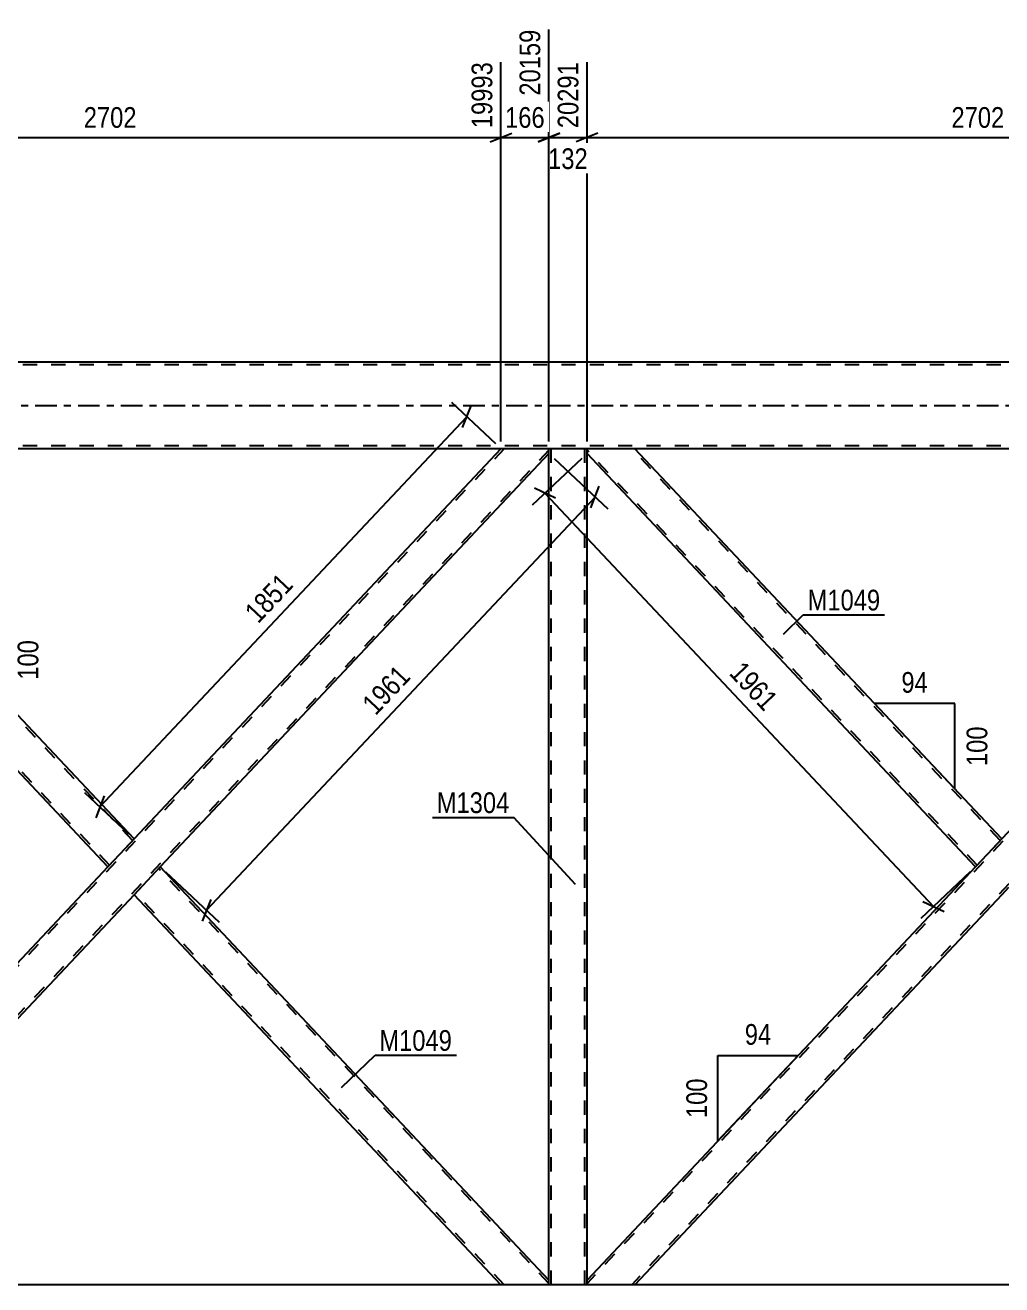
# Model space of a CAD drawing. Header units: millimetres. Extents: x 0 to 1189, y 0 to 841.
# Drawn here: x 754.2 to 889.3, y 550 to 724.2 of the extents above; entities that cross this region are included whole.
import ezdxf

# ---------------------------------------------------------------- set-up
doc = ezdxf.new("R2010")
doc.units = ezdxf.units.MM
doc.linetypes.add('DXK_LINE_DOT2', pattern=[3.9198, 1.9599, -1.9599])
doc.linetypes.add('DXK_LINE_DOT3', pattern=[5.9187, 2.979, -0.9799, 0.9799, -0.9799])
doc.styles.add('Arial Narrow', font='ARIALN.TTF', dxfattribs={"height": 0.2})

# ---------------------------------------------------------------- blocks, each defined once
blk = doc.blocks.new('Part-761551702-4774 - 4748')
at = {"color": 7, "linetype": 'DXK_LINE_DOT2'}
for p, q in [((831.92, 665.62), (826.64, 665.62)), ((826.64, 664.96), (826.64, 665.62)), ((826.96, 550.02), (826.96, 665.62)), ((831.6, 550.02), (831.6, 665.62)), ((831.92, 664.96), (831.92, 665.62)), ((826.64, 550.02), (826.64, 550.68)), ((831.92, 550.02), (831.92, 550.68)), ((831.92, 550.02), (826.64, 550.02))]:
    blk.add_line(p, q, dxfattribs=at)
at = {"color": 2, "linetype": 'Continuous'}
for p, q in [((826.64, 550.68), (826.64, 664.96)), ((831.92, 550.68), (831.92, 664.96))]:
    blk.add_line(p, q, dxfattribs=at)
blk = doc.blocks.new('Part-761551702-4903 - 4748')
at = {"color": 2, "linetype": 'Continuous'}
for p, q in [((831.92, 664.96), (831.92, 665.62)), ((889.28, 611.67), (838.54, 665.62)), ((885.65, 607.82), (831.92, 664.96)), ((889.28, 611.67), (888.84, 611.2)), ((888.84, 611.2), (885.65, 607.82))]:
    blk.add_line(p, q, dxfattribs=at)
at = {"color": 7, "linetype": 'DXK_LINE_DOT2'}
for p, q in [((838.54, 665.62), (831.92, 665.62)), ((885.87, 608.05), (831.92, 665.42)), ((889.06, 611.44), (838.1, 665.62)), ((889.24, 611.63), (888.84, 611.2)), ((885.87, 608.05), (885.89, 608.07))]:
    blk.add_line(p, q, dxfattribs=at)
blk = doc.blocks.new('Part-761551702-4933 - 4748')
at = {"color": 2, "linetype": 'Continuous'}
for p, q in [((772.9, 607.82), (769.28, 603.96)), ((826.64, 550.68), (772.9, 607.82)), ((820.01, 550.02), (769.28, 603.96)), ((826.64, 550.02), (826.64, 550.68))]:
    blk.add_line(p, q, dxfattribs=at)
at = {"color": 7, "linetype": 'DXK_LINE_DOT2'}
for p, q in [((826.64, 550.21), (772.68, 607.58)), ((769.49, 604.2), (769.51, 604.21)), ((820.45, 550.02), (769.49, 604.2)), ((826.64, 550.02), (820.01, 550.02))]:
    blk.add_line(p, q, dxfattribs=at)
blk = doc.blocks.new('Part-761551702-4913 - 4748')
at = {"color": 7, "linetype": 'DXK_LINE_DOT2'}
for p, q in [((718.54, 665.62), (711.92, 665.62)), ((711.92, 665.13), (711.92, 665.62)), ((765.87, 608.05), (711.92, 665.42)), ((769.06, 611.44), (718.1, 665.62)), ((769.24, 611.63), (768.84, 611.2)), ((765.87, 608.05), (765.89, 608.07))]:
    blk.add_line(p, q, dxfattribs=at)
at = {"color": 2, "linetype": 'Continuous'}
for p, q in [((769.28, 611.67), (718.54, 665.62)), ((711.92, 664.96), (711.92, 665.13)), ((765.65, 607.82), (711.92, 664.96)), ((769.28, 611.67), (768.84, 611.2)), ((768.84, 611.2), (765.65, 607.82))]:
    blk.add_line(p, q, dxfattribs=at)
blk = doc.blocks.new('Part-761551702-4918 - 4748')
at = {"color": 7, "linetype": 'DXK_LINE_DOT2'}
for p, q in [((820.45, 665.62), (711.92, 550.21)), ((826.64, 665.42), (718.1, 550.02)), ((826.64, 665.62), (820.01, 665.62)), ((769.28, 611.67), (765.65, 607.82)), ((772.9, 607.82), (769.28, 603.96)), ((718.54, 550.02), (711.92, 550.02))]:
    blk.add_line(p, q, dxfattribs=at)
at = {"color": 2, "linetype": 'Continuous'}
for p, q in [((820.01, 665.62), (769.28, 611.67)), ((826.64, 664.96), (826.64, 665.62)), ((826.64, 664.96), (772.9, 607.82)), ((765.65, 607.82), (711.92, 550.68)), ((769.28, 603.96), (718.54, 550.02)), ((711.92, 550.1), (711.92, 550.68)), ((711.92, 550.02), (711.92, 550.1))]:
    blk.add_line(p, q, dxfattribs=at)
blk = doc.blocks.new('Part-761551702-5085 - 4748')
at = {"color": 7, "linetype": 'DXK_LINE_DOT2'}
for p, q in [((940.45, 665.62), (831.92, 550.21)), ((946.64, 665.42), (838.1, 550.02)), ((946.64, 665.62), (940.01, 665.62)), ((946.64, 665.13), (946.64, 665.62)), ((889.28, 611.67), (885.65, 607.82)), ((892.9, 607.82), (889.28, 603.96)), ((838.54, 550.02), (831.92, 550.02))]:
    blk.add_line(p, q, dxfattribs=at)
at = {"color": 2, "linetype": 'Continuous'}
for p, q in [((940.01, 665.62), (889.28, 611.67)), ((946.64, 664.96), (892.9, 607.82)), ((946.64, 664.96), (946.64, 665.13)), ((885.65, 607.82), (831.92, 550.68)), ((889.28, 603.96), (838.54, 550.02)), ((831.92, 550.02), (831.92, 550.68))]:
    blk.add_line(p, q, dxfattribs=at)
blk = doc.blocks.new('Part-761551702-5093 - 4748')
at = {"color": 2, "linetype": 'Continuous'}
for p, q in [((947.28, 677.62), (711.27, 677.62)), ((942.78, 665.62), (715.77, 665.62))]:
    blk.add_line(p, q, dxfattribs=at)
at = {"color": 7, "linetype": 'DXK_LINE_DOT2'}
for p, q in [((1077.28, 677.22), (98.63, 677.22)), ((1077.28, 666.02), (98.63, 666.02))]:
    blk.add_line(p, q, dxfattribs=at)
at = {"color": 7, "linetype": 'DXK_LINE_DOT3'}
blk.add_line((98.63, 671.62), (1077.28, 671.62), dxfattribs=at)
blk = doc.blocks.new('Part-761551702-5098 - 4748')
at = {"color": 2, "linetype": 'Continuous'}
blk.add_line((951.67, 550.02), (226.63, 550.02), dxfattribs=at)
blk = doc.blocks.new('StraightDimension-761551702-15346 - 4748')
at = {"color": 7, "linetype": 'Continuous'}
for p, q in [((831.92, 666.62), (831.92, 719.1)), ((940.01, 666.62), (940.01, 719.1)), ((833.42, 709.26), (830.42, 708.06)), ((938.51, 708.06), (941.51, 709.26)), ((831.92, 708.66), (940.01, 708.66))]:
    blk.add_line(p, q, dxfattribs=at)
at = {"color": 0, "linetype": 'Continuous'}
blk.add_wipeout([(939.41, 719.7), (935.21, 719.7), (935.21, 709.36), (939.41, 709.36)], dxfattribs=at)
at = {"color": 0}
blk.add_wipeout([(890.22, 709.41), (890.22, 713.61), (881.71, 713.61), (881.71, 709.41)], dxfattribs=at)
at = {"color": 3, "linetype": 'Continuous', "style": 'Arial Narrow'}
blk.add_text('22993', height=2.863, rotation=90.0002, dxfattribs=at).set_placement((938.81, 709.96))
at = {"color": 3, "style": 'Arial Narrow'}
blk.add_text('2702', height=2.863, dxfattribs=at).set_placement((882.31, 710.01))
blk = doc.blocks.new('StraightDimension-761551702-25756 - 4748')
at = {"color": 7, "linetype": 'Continuous'}
for p, q in [((819.28, 666.3), (813.21, 672.01)), ((814.69, 668.56), (815.87, 671.56)), ((764.55, 616.11), (815.28, 670.06)), ((768.55, 612.35), (762.47, 618.07)), ((765.14, 617.62), (763.96, 614.61))]:
    blk.add_line(p, q, dxfattribs=at)
at = {"color": 0}
blk.add_wipeout([(792.29, 646.7), (789.23, 649.58), (783.39, 643.38), (786.45, 640.5)], dxfattribs=at)
at = {"color": 3, "style": 'Arial Narrow'}
blk.add_text('1851', height=2.863, rotation=46.7591, dxfattribs=at).set_placement((786.43, 641.35))
blk = doc.blocks.new('StraightDimension-761551702-5684 - 4748')
at = {"color": 7, "linetype": 'Continuous'}
for p, q in [((831.19, 664.27), (824.34, 657.83)), ((827.55, 658.79), (824.63, 660.16)), ((826.09, 659.48), (879.83, 602.34)), ((884.92, 607.13), (878.08, 600.69)), ((878.36, 603.02), (881.29, 601.66))]:
    blk.add_line(p, q, dxfattribs=at)
at = {"color": 0}
blk.add_wipeout([(856.42, 628.32), (859.48, 631.2), (853.65, 637.4), (850.59, 634.52)], dxfattribs=at)
at = {"color": 3, "style": 'Arial Narrow'}
blk.add_text('1961', height=2.863, rotation=-46.7591, dxfattribs=at).set_placement((851.44, 634.5))
blk = doc.blocks.new('AngleDimension-761551702-17738 - 4748')
at = {"color": 7, "linetype": 'Continuous'}
for p, q in [((871.72, 630.34), (871.67, 630.39)), ((882.77, 630.39), (871.67, 630.39)), ((882.77, 618.59), (871.67, 630.39)), ((882.77, 618.59), (882.77, 630.39))]:
    blk.add_line(p, q, dxfattribs=at)
at = {"color": 0}
for points in [[(879.65, 631.29), (879.65, 635.49), (874.79, 635.49), (874.79, 631.29)], [(887.87, 627.83), (883.67, 627.83), (883.67, 621.15), (887.87, 621.15)]]:
    blk.add_wipeout(points, dxfattribs=at)
at = {"color": 3, "style": 'Arial Narrow'}
blk.add_text('94', height=2.863, dxfattribs=at).set_placement((875.39, 631.89))
blk.add_text('100', height=2.863, rotation=90.0002, dxfattribs=at).set_placement((887.27, 621.75))
blk = doc.blocks.new('AngleDimension-761551702-17752 - 4748')
at = {"color": 7, "linetype": 'Continuous'}
for p, q in [((865.06, 585.92), (861.1, 581.71)), ((850.01, 581.71), (861.1, 581.71)), ((850.01, 569.91), (861.1, 581.71)), ((850.01, 569.91), (850.01, 581.71))]:
    blk.add_line(p, q, dxfattribs=at)
at = {"color": 0}
for points in [[(857.98, 582.61), (857.98, 586.81), (853.13, 586.81), (853.13, 582.61)], [(849.11, 579.16), (844.91, 579.16), (844.91, 572.47), (849.11, 572.47)]]:
    blk.add_wipeout(points, dxfattribs=at)
at = {"color": 3, "style": 'Arial Narrow'}
blk.add_text('94', height=2.863, dxfattribs=at).set_placement((853.73, 583.21))
blk.add_text('100', height=2.863, rotation=90.0002, dxfattribs=at).set_placement((848.51, 573.07))
blk = doc.blocks.new('StraightDimension-761551702-15347 - 4748')
at = {"color": 7, "linetype": 'Continuous'}
for p, q in [((826.64, 666.62), (826.64, 723.6)), ((831.92, 666.62), (831.92, 719.1)), ((825.14, 708.06), (828.14, 709.26)), ((833.42, 709.26), (830.42, 708.06)), ((826.64, 708.66), (831.92, 708.66))]:
    blk.add_line(p, q, dxfattribs=at)
at = {"color": 0, "linetype": 'Continuous'}
blk.add_wipeout([(831.32, 719.7), (827.12, 719.7), (827.12, 709.36), (831.32, 709.36)], dxfattribs=at)
at = {"color": 0}
blk.add_wipeout([(832.62, 703.71), (832.62, 707.91), (825.93, 707.91), (825.93, 703.71)], dxfattribs=at)
at = {"color": 3, "linetype": 'Continuous', "style": 'Arial Narrow'}
blk.add_text('20291', height=2.863, rotation=90.0002, dxfattribs=at).set_placement((830.72, 709.96))
at = {"color": 3, "style": 'Arial Narrow'}
blk.add_text('132', height=2.863, dxfattribs=at).set_placement((826.53, 704.31))
blk = doc.blocks.new('StraightDimension-761551702-25777 - 4748')
at = {"color": 7, "linetype": 'Continuous'}
for p, q in [((827.36, 664.27), (834.77, 657.3)), ((832.43, 657.44), (833.61, 660.45)), ((779.29, 601.81), (833.02, 658.95)), ((773.63, 607.13), (781.04, 600.16)), ((779.88, 603.31), (778.7, 600.3))]:
    blk.add_line(p, q, dxfattribs=at)
at = {"color": 0}
blk.add_wipeout([(808.53, 633.99), (805.47, 636.87), (799.63, 630.67), (802.69, 627.79)], dxfattribs=at)
at = {"color": 3, "style": 'Arial Narrow'}
blk.add_text('1961', height=2.863, rotation=46.7591, dxfattribs=at).set_placement((802.67, 628.64))
blk = doc.blocks.new('StraightDimension-761551702-15348 - 4748')
at = {"color": 7, "linetype": 'Continuous'}
for p, q in [((826.64, 666.62), (826.64, 723.6)), ((820.01, 666.62), (820.01, 719.1)), ((818.51, 708.06), (821.51, 709.26)), ((828.14, 709.26), (825.14, 708.06)), ((820.01, 708.66), (826.64, 708.66))]:
    blk.add_line(p, q, dxfattribs=at)
at = {"color": 0}
blk.add_wipeout([(826.66, 709.41), (826.66, 713.61), (819.98, 713.61), (819.98, 709.41)], dxfattribs=at)
at = {"color": 3, "style": 'Arial Narrow'}
blk.add_text('166', height=2.863, dxfattribs=at).set_placement((820.58, 710.01))
at = {"color": 0, "linetype": 'Continuous'}
blk.add_wipeout([(826.04, 724.2), (821.84, 724.2), (821.84, 713.86), (826.04, 713.86)], dxfattribs=at)
at = {"color": 3, "linetype": 'Continuous', "style": 'Arial Narrow'}
blk.add_text('20159', height=2.863, rotation=90.0002, dxfattribs=at).set_placement((825.44, 714.46))
blk = doc.blocks.new('StraightDimension-761551702-15349 - 4748')
at = {"color": 7, "linetype": 'Continuous'}
for p, q in [((711.92, 666.62), (711.92, 719.1)), ((820.01, 666.62), (820.01, 719.1)), ((713.42, 709.26), (710.42, 708.06)), ((818.51, 708.06), (821.51, 709.26)), ((711.92, 708.66), (820.01, 708.66))]:
    blk.add_line(p, q, dxfattribs=at)
at = {"color": 0, "linetype": 'Continuous'}
blk.add_wipeout([(819.41, 719.7), (815.21, 719.7), (815.21, 709.36), (819.41, 709.36)], dxfattribs=at)
at = {"color": 0}
blk.add_wipeout([(770.22, 709.41), (770.22, 713.61), (761.71, 713.61), (761.71, 709.41)], dxfattribs=at)
at = {"color": 3, "linetype": 'Continuous', "style": 'Arial Narrow'}
blk.add_text('19993', height=2.863, rotation=90.0002, dxfattribs=at).set_placement((818.81, 709.96))
at = {"color": 3, "style": 'Arial Narrow'}
blk.add_text('2702', height=2.863, dxfattribs=at).set_placement((762.31, 710.01))
blk = doc.blocks.new('AngleDimension-761551702-17708 - 4748')
at = {"color": 7, "linetype": 'Continuous'}
for p, q in [((745.42, 637.03), (740.43, 642.34)), ((751.53, 642.34), (740.43, 642.34)), ((751.53, 630.54), (740.43, 642.34)), ((751.53, 630.54), (751.53, 642.34))]:
    blk.add_line(p, q, dxfattribs=at)
at = {"color": 0}
for points in [[(748.41, 643.24), (748.41, 647.44), (743.56, 647.44), (743.56, 643.24)], [(756.63, 639.78), (752.43, 639.78), (752.43, 633.09), (756.63, 633.09)]]:
    blk.add_wipeout(points, dxfattribs=at)
at = {"color": 3, "style": 'Arial Narrow'}
blk.add_text('94', height=2.863, dxfattribs=at).set_placement((744.16, 643.84))
blk.add_text('100', height=2.863, rotation=90.0002, dxfattribs=at).set_placement((756.03, 633.69))
blk = doc.blocks.new('Mark-761551702-4929 - 4748')
at = {"color": 0}
blk.add_wipeout([(813.24, 582.37), (813.24, 585.37), (803.19, 585.37), (803.19, 582.37)], dxfattribs=at)
blk.add_wipeout([(813.24, 582.37), (813.24, 585.37), (803.19, 585.37), (803.19, 582.37)], dxfattribs=at)
at = {"color": 30, "linetype": 'Continuous'}
for p, q in [((797.97, 577.3), (802.59, 581.77)), ((802.59, 581.77), (813.84, 581.77))]:
    blk.add_line(p, q, dxfattribs=at)
at = {"color": 3, "style": 'Arial Narrow'}
blk.add_text('M1049', height=2.863, dxfattribs=at).set_placement((803.19, 582.37))
blk = doc.blocks.new('Mark-761551702-4770 - 4748')
at = {"color": 0}
blk.add_wipeout([(821.19, 615.25), (821.19, 618.25), (811.13, 618.25), (811.13, 615.25)], dxfattribs=at)
blk.add_wipeout([(821.19, 615.25), (821.19, 618.25), (811.13, 618.25), (811.13, 615.25)], dxfattribs=at)
at = {"color": 30, "linetype": 'Continuous'}
for p in [(810.53, 614.65), (830.34, 605.38)]:
    blk.add_line(p, (821.79, 614.65), dxfattribs=at)
at = {"color": 3, "style": 'Arial Narrow'}
blk.add_text('M1304', height=2.863, dxfattribs=at).set_placement((811.13, 615.25))
blk = doc.blocks.new('Mark-761551702-4899 - 4748')
at = {"color": 0}
blk.add_wipeout([(872.47, 643.27), (872.47, 646.27), (862.42, 646.27), (862.42, 643.27)], dxfattribs=at)
blk.add_wipeout([(872.47, 643.27), (872.47, 646.27), (862.42, 646.27), (862.42, 643.27)], dxfattribs=at)
at = {"color": 30, "linetype": 'Continuous'}
for p, q in [((859.07, 639.97), (861.82, 642.67)), ((861.82, 642.67), (873.07, 642.67))]:
    blk.add_line(p, q, dxfattribs=at)
at = {"color": 3, "style": 'Arial Narrow'}
blk.add_text('M1049', height=2.863, dxfattribs=at).set_placement((862.42, 643.27))

msp = doc.modelspace()

# ---------------------------------------------------------------- block references
for name in ['Part-761551702-5093 - 4748', 'Part-761551702-4913 - 4748', 'Part-761551702-4918 - 4748', 'Part-761551702-4774 - 4748', 'Part-761551702-4903 - 4748', 'Part-761551702-5085 - 4748', 'Part-761551702-4933 - 4748', 'Part-761551702-5098 - 4748']:
    msp.add_blockref(name, (0, 0))

# ---------------------------------------------------------------- next in the draw order: block references
for name in ['StraightDimension-761551702-15346 - 4748', 'StraightDimension-761551702-25756 - 4748', 'StraightDimension-761551702-5684 - 4748', 'AngleDimension-761551702-17708 - 4748', 'Mark-761551702-4929 - 4748', 'AngleDimension-761551702-17752 - 4748']:
    msp.add_blockref(name, (0, 0))

# ---------------------------------------------------------------- next in the draw order: block references
for name in ['StraightDimension-761551702-15347 - 4748', 'StraightDimension-761551702-25777 - 4748', 'Mark-761551702-4899 - 4748', 'AngleDimension-761551702-17738 - 4748']:
    msp.add_blockref(name, (0, 0))

# ---------------------------------------------------------------- next in the draw order: block references
for name in ['StraightDimension-761551702-15348 - 4748', 'Mark-761551702-4770 - 4748']:
    msp.add_blockref(name, (0, 0))

# ---------------------------------------------------------------- next in the draw order: block references
msp.add_blockref('StraightDimension-761551702-15349 - 4748', (0, 0))

doc.saveas('drawing.dxf')
